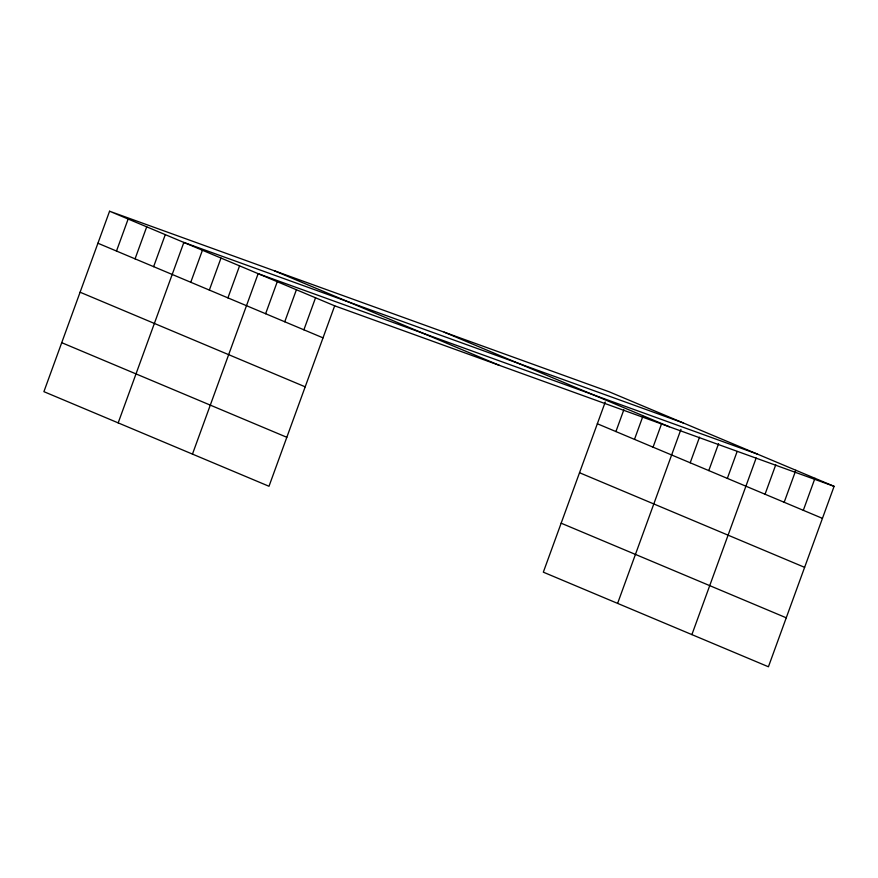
<?xml version="1.0" encoding="UTF-8"?>
<svg xmlns="http://www.w3.org/2000/svg" width="878" height="878" viewBox="0 0 878 878"><rect width="100%" height="100%" fill="white"/><g stroke="black" fill="none" stroke-linecap="round" stroke-linejoin="round"><path stroke-width="1.32" d="M109.574 211.225L43.9 391.665L268.997 486.269L334.672 305.829L109.574 211.225L609.003 391.731L834.1 486.335L768.426 666.775L543.328 572.171L605.271 401.981M116.489 251.053L128.144 219.028M135.058 258.856L146.714 226.831M153.628 266.66L165.283 234.635M118.179 422.878L183.853 242.438L683.282 422.955M190.767 282.266L202.423 250.252M209.348 290.069L220.993 258.055M227.918 297.883L239.573 265.858M192.469 454.102L258.143 273.662L757.571 454.167M265.617 313.72L277.272 281.706M284.746 321.765L296.402 289.751M303.887 329.81L315.542 297.785M615.917 431.559L623.841 409.785M634.487 439.362L642.883 416.304M653.056 447.165L661.452 424.107M617.607 603.395L680.955 429.353M690.196 462.783L699.525 437.156M708.776 470.586L718.566 443.686M727.346 478.389L737.136 451.49M691.897 634.607L756.167 458.009M765.045 494.237L775.768 464.769M784.175 502.271L795.83 470.257M803.315 510.316L814.971 478.29M334.672 305.829L834.1 486.335M444.191 332.158L669.288 426.774M274.386 270.786L499.483 365.402M597.347 423.756L822.445 518.36M97.919 243.239L323.016 337.854M579.524 472.726L804.621 567.342M80.096 292.22L305.193 386.825M561.152 523.189L786.249 617.794M61.723 342.683L286.821 437.288"/></g></svg>
